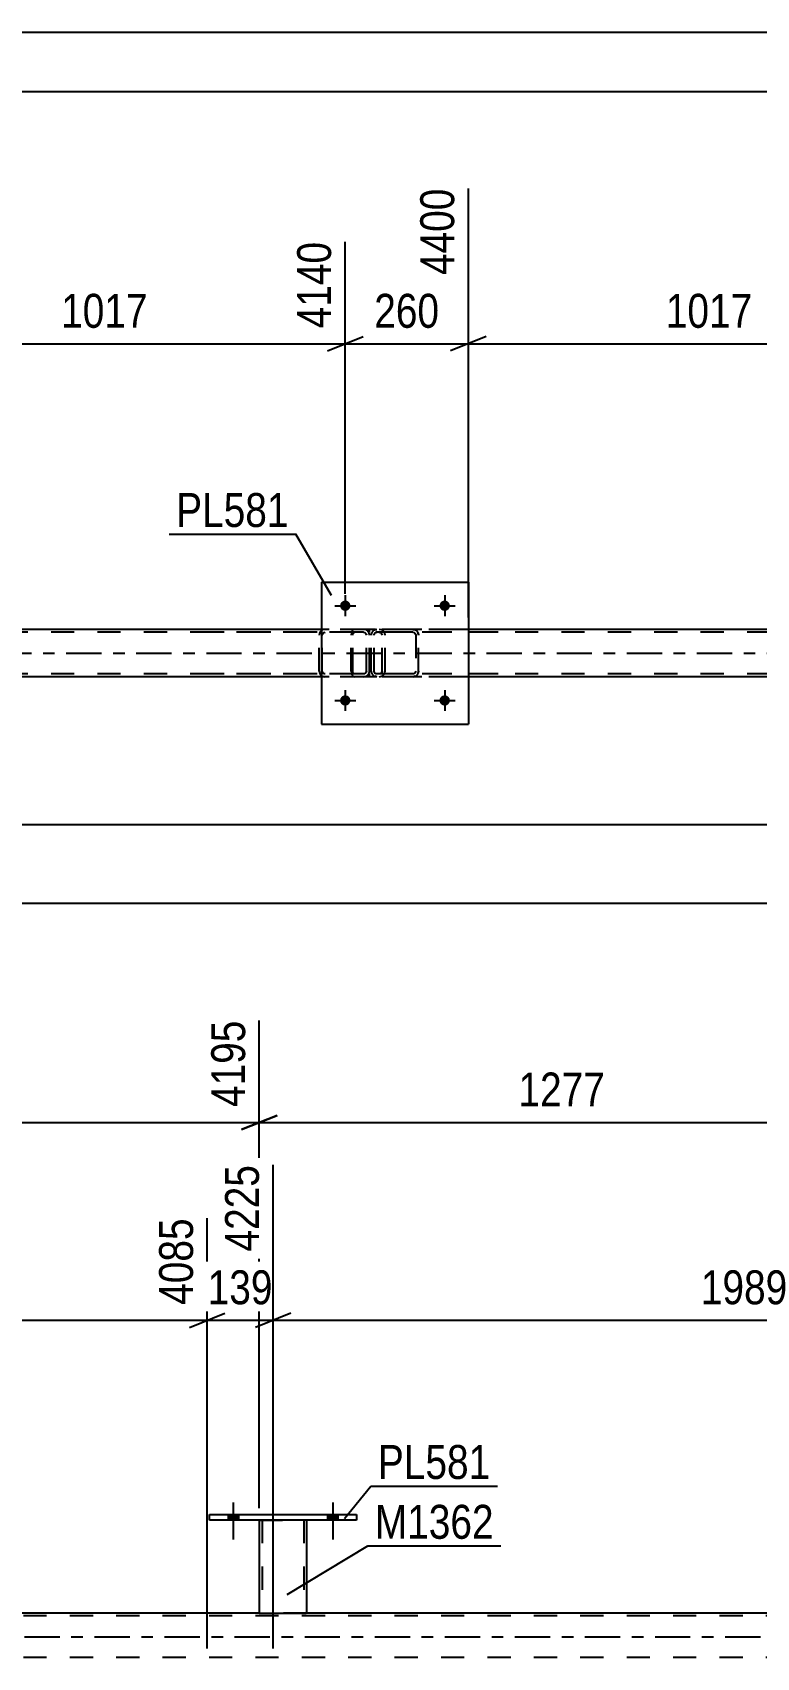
# Model space of a CAD drawing. Header units: millimetres. Extents: x 0 to 841, y 0 to 594.
# Drawn here: x 254.6 to 315.7, y 456.8 to 594 of the extents above; entities that cross this region are included whole.
import ezdxf

# ---------------------------------------------------------------- set-up
doc = ezdxf.new("R2010")
doc.units = ezdxf.units.MM
doc.linetypes.add('DXK_LINE_DOT2', pattern=[3.9198, 1.9599, -1.9599])
doc.linetypes.add('DXK_LINE_DOT3', pattern=[5.9187, 2.979, -0.9799, 0.9799, -0.9799])
doc.styles.add('Arial Narrow', font='ARIALN.TTF', dxfattribs={"height": 0.2})

# ---------------------------------------------------------------- blocks, each defined once
blk = doc.blocks.new('Unknown-318894806-1133')
at = {"color": 5, "linetype": 'Continuous'}
for p, q in [((841, 594), (0, 594)), ((836, 589), (5, 589))]:
    blk.add_line(p, q, dxfattribs=at)
blk = doc.blocks.new('Part-318894806-4802 - 4784')
at = {"color": 7, "linetype": 'DXK_LINE_DOT2'}
for p, q in [((282.52, 543.6), (267.53, 543.6)), ((282.52, 543.36), (267.53, 543.36)), ((279.28, 543.6), (279.09, 543.56)), ((279.1, 543.29), (279.19, 543.34)), ((279.19, 543.34), (279.28, 543.36)), ((282.71, 543.56), (282.52, 543.6)), ((282.52, 543.36), (282.62, 543.34)), ((282.62, 543.34), (282.7, 543.29)), ((278.81, 543.29), (278.77, 543.12)), ((278.77, 540.08), (278.77, 543.12)), ((278.81, 543.3), (278.81, 543.29)), ((279.03, 543.12), (279.05, 543.21)), ((279.03, 540.08), (279.03, 543.12)), ((279.05, 543.21), (279.1, 543.29)), ((282.7, 543.29), (282.75, 543.21)), ((282.75, 543.21), (282.77, 543.12)), ((282.77, 540.08), (282.77, 543.12)), ((283.03, 543.12), (282.99, 543.3)), ((283.03, 540.08), (283.03, 543.12)), ((282.52, 539.84), (267.53, 539.84)), ((282.52, 539.6), (267.53, 539.6)), ((278.77, 540.08), (278.81, 539.9)), ((279.05, 539.99), (279.03, 540.08)), ((279.1, 539.91), (279.05, 539.99)), ((279.09, 539.64), (279.28, 539.6)), ((279.19, 539.86), (279.1, 539.91)), ((279.28, 539.84), (279.19, 539.86)), ((282.62, 539.86), (282.52, 539.84)), ((282.52, 539.6), (282.71, 539.64)), ((282.7, 539.91), (282.62, 539.86)), ((282.75, 539.99), (282.7, 539.91)), ((282.77, 540.08), (282.75, 539.99)), ((282.99, 539.9), (283.03, 540.08))]:
    blk.add_line(p, q, dxfattribs=at)
for centre, start, end in [((279.26, 543.1), 110.7583, 155.68), ((282.54, 543.1), 24.32, 69.2417), ((279.26, 540.1), 204.32, 249.2417), ((282.54, 540.1), 290.7583, 335.68)]:
    blk.add_arc(centre, 0.496, start, end, dxfattribs=at)
blk = doc.blocks.new('Part-318894806-4887 - 4784')
at = {"color": 7, "linetype": 'DXK_LINE_DOT2'}
for p, q in [((283.47, 543.56), (283.66, 543.6)), ((283.66, 543.6), (283.47, 543.56)), ((283.49, 543.29), (283.56, 543.34)), ((283.56, 543.34), (283.66, 543.36)), ((286.7, 543.6), (283.66, 543.6)), ((286.7, 543.36), (283.66, 543.36)), ((286.7, 543.6), (286.88, 543.56)), ((286.88, 543.56), (286.7, 543.6)), ((286.7, 543.36), (286.79, 543.34)), ((286.79, 543.34), (286.87, 543.29)), ((283.18, 543.12), (283.21, 543.3)), ((283.21, 543.3), (283.18, 543.12)), ((283.18, 540.08), (283.18, 543.12)), ((283.42, 543.12), (283.43, 543.21)), ((283.42, 540.08), (283.42, 543.12)), ((283.43, 543.21), (283.49, 543.29)), ((286.87, 543.29), (286.92, 543.21)), ((286.92, 543.21), (286.94, 543.12)), ((286.94, 543.12), (286.94, 540.08)), ((287.14, 543.3), (287.18, 543.12)), ((287.18, 543.12), (287.14, 543.3)), ((287.18, 540.08), (287.18, 543.12)), ((283.21, 539.9), (283.18, 540.08)), ((283.18, 540.08), (283.21, 539.9)), ((283.43, 539.99), (283.42, 540.08)), ((283.49, 539.91), (283.43, 539.99)), ((283.66, 539.6), (283.47, 539.64)), ((283.47, 539.64), (283.66, 539.6)), ((283.56, 539.86), (283.49, 539.91)), ((283.66, 539.84), (283.56, 539.86)), ((286.7, 539.84), (283.66, 539.84)), ((286.7, 539.6), (283.66, 539.6)), ((286.79, 539.86), (286.7, 539.84)), ((286.88, 539.64), (286.7, 539.6)), ((286.7, 539.6), (286.88, 539.64)), ((286.87, 539.91), (286.79, 539.86)), ((286.92, 539.99), (286.87, 539.91)), ((286.94, 540.08), (286.92, 539.99)), ((287.18, 540.08), (287.14, 539.9)), ((287.14, 539.9), (287.18, 540.08))]:
    blk.add_line(p, q, dxfattribs=at)
at = {"color": 7, "linetype": 'DXK_LINE_DOT3'}
blk.add_line((285.18, 541.6), (285.18, 541.6), dxfattribs=at)
at = {"color": 7, "linetype": 'DXK_LINE_DOT2'}
for centre, start, end in [((283.66, 543.12), 112.5, 157.5), ((283.66, 543.12), 112.5, 157.5), ((286.7, 543.12), 22.5, 67.5), ((286.7, 543.12), 22.5, 67.5), ((283.66, 540.08), 202.5, 247.5), ((283.66, 540.08), 202.5, 247.5), ((286.7, 540.08), 292.5, 337.5), ((286.7, 540.08), 292.5, 337.5)]:
    blk.add_arc(centre, 0.48, start, end, dxfattribs=at)
blk = doc.blocks.new('Part-318894806-4815 - 4784')
at = {"color": 7, "linetype": 'DXK_LINE_DOT2'}
for p, q in [((281.56, 543.46), (281.5, 543.3)), ((281.65, 543.56), (281.56, 543.46)), ((281.75, 543.6), (281.65, 543.56)), ((281.66, 543.29), (281.7, 543.34)), ((281.7, 543.34), (281.75, 543.36)), ((293.91, 543.6), (281.75, 543.6)), ((293.91, 543.36), (281.75, 543.36)), ((283.03, 543.36), (283.03, 543.6)), ((284.04, 543.56), (283.84, 543.6)), ((283.84, 543.36), (283.94, 543.34)), ((283.94, 543.34), (284.02, 543.29)), ((281.5, 543.3), (281.48, 543.12)), ((281.48, 540.08), (281.48, 543.12)), ((281.62, 543.12), (281.63, 543.21)), ((281.62, 540.08), (281.62, 543.12)), ((281.63, 543.21), (281.66, 543.29)), ((284.02, 543.29), (284.08, 543.21)), ((284.08, 543.21), (284.1, 543.12)), ((284.1, 540.08), (284.1, 543.12)), ((284.35, 543.12), (284.31, 543.3)), ((284.35, 540.08), (284.35, 543.12)), ((281.48, 540.08), (281.5, 539.9)), ((281.5, 539.9), (281.56, 539.74)), ((281.56, 539.74), (281.65, 539.64)), ((281.63, 539.99), (281.62, 540.08)), ((281.66, 539.91), (281.63, 539.99)), ((281.65, 539.64), (281.75, 539.6)), ((281.7, 539.86), (281.66, 539.91)), ((281.75, 539.84), (281.7, 539.86)), ((293.91, 539.84), (281.75, 539.84)), ((293.91, 539.6), (281.75, 539.6)), ((283.03, 539.6), (283.03, 539.84)), ((283.94, 539.86), (283.84, 539.84)), ((283.84, 539.6), (284.04, 539.64)), ((284.02, 539.91), (283.94, 539.86)), ((284.08, 539.99), (284.02, 539.91)), ((284.1, 540.08), (284.08, 539.99)), ((284.31, 539.9), (284.35, 540.08))]:
    blk.add_line(p, q, dxfattribs=at)
for centre, start, end in [((283.86, 543.11), 23.8494, 68.8059), ((283.86, 540.1), 291.1941, 336.1506)]:
    blk.add_arc(centre, 0.492, start, end, dxfattribs=at)
blk = doc.blocks.new('Part-318894806-4892 - 4784')
at = {"color": 2, "linetype": 'Continuous'}
for p, q in [((278.98, 547.6), (278.98, 535.6)), ((278.98, 547.6), (291.38, 547.6)), ((291.38, 547.6), (291.38, 535.6)), ((278.98, 535.6), (291.38, 535.6))]:
    blk.add_line(p, q, dxfattribs=at)
blk = doc.blocks.new('Bolt-318894806-4929 - 4784')
at = {"linetype": 'Continuous'}
for points in [[(281.42, 537.6, -1), (280.54, 537.6, -1)], [(289.82, 537.6, -1), (288.94, 537.6, -1)]]:
    blk.add_hatch(color=1, dxfattribs=at).paths.add_polyline_path(points)
at = {"color": 1, "linetype": 'Continuous'}
for p, q in [((280.98, 538.48), (280.98, 536.72)), ((289.38, 538.48), (289.38, 536.72)), ((280.1, 537.6), (281.86, 537.6)), ((288.5, 537.6), (290.26, 537.6))]:
    blk.add_line(p, q, dxfattribs=at)
blk = doc.blocks.new('Bolt-318894806-4930 - 4784')
at = {"linetype": 'Continuous'}
for points in [[(281.42, 545.6, -1), (280.54, 545.6, -1)], [(289.82, 545.6, -1), (288.94, 545.6, -1)]]:
    blk.add_hatch(color=1, dxfattribs=at).paths.add_polyline_path(points)
at = {"color": 1, "linetype": 'Continuous'}
for p, q in [((280.98, 546.48), (280.98, 544.72)), ((289.38, 546.48), (289.38, 544.72)), ((280.1, 545.6), (281.86, 545.6)), ((288.5, 545.6), (290.26, 545.6))]:
    blk.add_line(p, q, dxfattribs=at)
blk = doc.blocks.new('Part-318894806-4962 - 4784')
at = {"color": 7, "linetype": 'DXK_LINE_DOT2'}
for p, q in [((716.7, 543.36), (115.36, 543.36)), ((291.38, 543.6), (278.98, 543.6)), ((716.7, 539.84), (115.36, 539.84)), ((291.38, 539.6), (278.98, 539.6))]:
    blk.add_line(p, q, dxfattribs=at)
at = {"color": 2, "linetype": 'Continuous'}
for p, q in [((278.98, 543.6), (240.3, 543.6)), ((330.06, 543.6), (291.38, 543.6)), ((278.98, 539.6), (240.3, 539.6)), ((330.06, 539.6), (291.38, 539.6))]:
    blk.add_line(p, q, dxfattribs=at)
at = {"color": 7, "linetype": 'DXK_LINE_DOT3'}
blk.add_line((115.36, 541.6), (716.7, 541.6), dxfattribs=at)
blk = doc.blocks.new('Bolt-318894806-3411 - 3231')
at = {"linetype": 'Continuous'}
for points in [[(271.08, 468.39), (271.96, 468.39), (271.96, 468.87), (271.08, 468.87)], [(279.48, 468.39), (280.36, 468.39), (280.36, 468.87), (279.48, 468.87)]]:
    blk.add_hatch(color=1, dxfattribs=at).paths.add_polyline_path(points)
at = {"color": 1, "linetype": 'Continuous'}
for p, q in [((271.52, 469.87), (271.52, 466.75)), ((279.92, 469.87), (279.92, 466.75)), ((271.08, 468.87), (271.08, 468.39)), ((271.96, 468.87), (271.96, 468.39)), ((279.48, 468.87), (279.48, 468.39)), ((280.36, 468.87), (280.36, 468.39))]:
    blk.add_line(p, q, dxfattribs=at)
blk = doc.blocks.new('Bolt-318894806-3410 - 3231')
at = {"linetype": 'Continuous'}
for points in [[(271.08, 468.39), (271.96, 468.39), (271.96, 468.87), (271.08, 468.87)], [(279.48, 468.39), (280.36, 468.39), (280.36, 468.87), (279.48, 468.87)]]:
    blk.add_hatch(color=1, dxfattribs=at).paths.add_polyline_path(points)
at = {"color": 1, "linetype": 'Continuous'}
for p, q in [((271.52, 469.87), (271.52, 466.75)), ((279.92, 469.87), (279.92, 466.75)), ((271.08, 468.87), (271.08, 468.39)), ((271.96, 468.87), (271.96, 468.39)), ((279.48, 468.87), (279.48, 468.39)), ((280.36, 468.87), (280.36, 468.39))]:
    blk.add_line(p, q, dxfattribs=at)
blk = doc.blocks.new('Part-318894806-3393 - 3231')
at = {"color": 7, "linetype": 'DXK_LINE_DOT2'}
for p, q in [((273.72, 468.4), (277.72, 468.4)), ((273.72, 468.39), (273.72, 468.4)), ((273.72, 468.4), (273.72, 468.39)), ((273.96, 468.4), (273.96, 460.55)), ((277.48, 468.4), (277.48, 460.55)), ((277.72, 468.4), (277.72, 468.39)), ((277.72, 468.39), (277.72, 468.4)), ((277.46, 460.55), (277.48, 460.55))]:
    blk.add_line(p, q, dxfattribs=at)
at = {"color": 2, "linetype": 'Continuous'}
for p, q in [((273.72, 468.39), (273.72, 460.55)), ((277.72, 468.39), (277.72, 460.55)), ((273.72, 460.55), (277.68, 460.55)), ((277.72, 460.55), (277.68, 460.55))]:
    blk.add_line(p, q, dxfattribs=at)
blk = doc.blocks.new('Part-318894806-3480 - 3231')
at = {"color": 2, "linetype": 'Continuous'}
for p, q in [((269.52, 468.87), (281.92, 468.87)), ((269.52, 468.39), (269.52, 468.87)), ((281.92, 468.39), (269.52, 468.39)), ((281.92, 468.87), (281.92, 468.39))]:
    blk.add_line(p, q, dxfattribs=at)
blk = doc.blocks.new('Part-318894806-3655 - 3231')
at = {"color": 7, "linetype": 'DXK_LINE_DOT2'}
for p, q in [((749.65, 460.31), (105.91, 460.31)), ((277.72, 460.55), (273.72, 460.55)), ((749.65, 456.79), (105.91, 456.79))]:
    blk.add_line(p, q, dxfattribs=at)
at = {"color": 2, "linetype": 'Continuous'}
for p, q in [((273.72, 460.55), (175.56, 460.55)), ((426.96, 460.55), (277.72, 460.55))]:
    blk.add_line(p, q, dxfattribs=at)
at = {"color": 7, "linetype": 'DXK_LINE_DOT3'}
blk.add_line((105.91, 458.55), (749.65, 458.55), dxfattribs=at)
blk = doc.blocks.new('StraightDimension-318894806-5026 - 4784')
at = {"color": 7, "linetype": 'Continuous'}
blk.add_line((115.36, 527.13), (753.82, 527.13), dxfattribs=at)
blk = doc.blocks.new('StraightDimension-318894806-5194 - 4784')
at = {"color": 7, "linetype": 'Continuous'}
for p, q in [((240.3, 544.6), (240.3, 580.83)), ((280.98, 546.6), (280.98, 576.33)), ((241.8, 568.32), (238.8, 567.12)), ((279.48, 567.12), (282.48, 568.32)), ((240.3, 567.72), (280.98, 567.72))]:
    blk.add_line(p, q, dxfattribs=at)
at = {"color": 0}
blk.add_wipeout([(264.89, 568.47), (264.89, 572.67), (256.38, 572.67), (256.38, 568.47)], dxfattribs=at)
at = {"color": 3, "style": 'Arial Narrow'}
blk.add_text('1017', height=2.863, dxfattribs=at).set_placement((256.98, 569.07))
at = {"color": 0, "linetype": 'Continuous'}
blk.add_wipeout([(280.38, 576.93), (276.18, 576.93), (276.18, 568.42), (280.38, 568.42)], dxfattribs=at)
at = {"color": 3, "linetype": 'Continuous', "style": 'Arial Narrow'}
blk.add_text('4140', height=2.863, rotation=90.0002, dxfattribs=at).set_placement((279.78, 569.02))
blk = doc.blocks.new('StraightDimension-318894806-5214 - 4784')
at = {"color": 7, "linetype": 'Continuous'}
for p, q in [((291.38, 544.6), (291.38, 580.83)), ((280.98, 546.6), (280.98, 576.33)), ((279.48, 567.12), (282.48, 568.32)), ((292.88, 568.32), (289.88, 567.12)), ((280.98, 567.72), (291.38, 567.72))]:
    blk.add_line(p, q, dxfattribs=at)
at = {"color": 0}
blk.add_wipeout([(289.52, 568.47), (289.52, 572.67), (282.83, 572.67), (282.83, 568.47)], dxfattribs=at)
at = {"color": 3, "style": 'Arial Narrow'}
blk.add_text('260', height=2.863, dxfattribs=at).set_placement((283.43, 569.07))
at = {"color": 0, "linetype": 'Continuous'}
blk.add_wipeout([(290.78, 581.43), (286.58, 581.43), (286.58, 572.92), (290.78, 572.92)], dxfattribs=at)
at = {"color": 3, "linetype": 'Continuous', "style": 'Arial Narrow'}
blk.add_text('4400', height=2.863, rotation=90.0002, dxfattribs=at).set_placement((290.18, 573.52))
blk = doc.blocks.new('StraightDimension-318894806-5234 - 4784')
at = {"color": 7, "linetype": 'Continuous'}
for p, q in [((291.38, 544.6), (291.38, 580.83)), ((332.06, 546.6), (332.06, 576.33)), ((292.88, 568.32), (289.88, 567.12)), ((330.56, 567.12), (333.56, 568.32)), ((291.38, 567.72), (332.06, 567.72))]:
    blk.add_line(p, q, dxfattribs=at)
at = {"color": 0}
blk.add_wipeout([(315.97, 568.47), (315.97, 572.67), (307.46, 572.67), (307.46, 568.47)], dxfattribs=at)
at = {"color": 3, "style": 'Arial Narrow'}
blk.add_text('1017', height=2.863, dxfattribs=at).set_placement((308.06, 569.07))
at = {"color": 0, "linetype": 'Continuous'}
blk.add_wipeout([(331.46, 576.93), (327.26, 576.93), (327.26, 568.42), (331.46, 568.42)], dxfattribs=at)
at = {"color": 3, "linetype": 'Continuous', "style": 'Arial Narrow'}
blk.add_text('5417', height=2.863, rotation=90.0002, dxfattribs=at).set_placement((330.86, 569.02))
blk = doc.blocks.new('StraightDimension-318894806-5602 - 4784')
at = {"color": 7, "linetype": 'Continuous'}
blk.add_line((114.72, 520.48), (754.46, 520.48), dxfattribs=at)
blk = doc.blocks.new('StraightDimension-318894806-4434 - 3231')
at = {"color": 7, "linetype": 'Continuous'}
for p, q in [((189.76, 457.55), (189.76, 498.38)), ((269.32, 457.55), (269.32, 493.88)), ((191.26, 485.87), (188.26, 484.67)), ((267.82, 484.67), (270.82, 485.87)), ((189.76, 485.27), (269.32, 485.27))]:
    blk.add_line(p, q, dxfattribs=at)
at = {"color": 0}
blk.add_wipeout([(233.79, 486.02), (233.79, 490.22), (225.28, 490.22), (225.28, 486.02)], dxfattribs=at)
at = {"color": 3, "style": 'Arial Narrow'}
blk.add_text('1989', height=2.863, dxfattribs=at).set_placement((225.88, 486.62))
at = {"color": 0, "linetype": 'Continuous'}
blk.add_wipeout([(268.72, 494.48), (264.52, 494.48), (264.52, 485.97), (268.72, 485.97)], dxfattribs=at)
at = {"color": 3, "linetype": 'Continuous', "style": 'Arial Narrow'}
blk.add_text('4085', height=2.863, rotation=90.0002, dxfattribs=at).set_placement((268.12, 486.57))
blk = doc.blocks.new('StraightDimension-318894806-3940 - 3231')
at = {"color": 7, "linetype": 'Continuous'}
for p, q in [((273.72, 469.4), (273.72, 510.58)), ((324.8, 469.4), (324.8, 510.58)), ((275.22, 502.57), (272.22, 501.37)), ((323.3, 501.37), (326.3, 502.57)), ((273.72, 501.97), (324.8, 501.97))]:
    blk.add_line(p, q, dxfattribs=at)
at = {"color": 0}
blk.add_wipeout([(303.52, 502.72), (303.52, 506.92), (295.01, 506.92), (295.01, 502.72)], dxfattribs=at)
at = {"color": 3, "style": 'Arial Narrow'}
blk.add_text('1277', height=2.863, dxfattribs=at).set_placement((295.61, 503.32))
at = {"color": 0, "linetype": 'Continuous'}
blk.add_wipeout([(324.2, 511.18), (320, 511.18), (320, 502.67), (324.2, 502.67)], dxfattribs=at)
at = {"color": 3, "linetype": 'Continuous', "style": 'Arial Narrow'}
blk.add_text('5472', height=2.863, rotation=90.0002, dxfattribs=at).set_placement((323.6, 503.27))
blk = doc.blocks.new('StraightDimension-318894806-3950 - 3231')
at = {"color": 7, "linetype": 'Continuous'}
for p, q in [((222.64, 469.4), (222.64, 510.58)), ((273.72, 469.4), (273.72, 510.58)), ((224.14, 502.57), (221.14, 501.37)), ((272.22, 501.37), (275.22, 502.57)), ((222.64, 501.97), (273.72, 501.97))]:
    blk.add_line(p, q, dxfattribs=at)
at = {"color": 0}
blk.add_wipeout([(252.44, 502.72), (252.44, 506.92), (243.92, 506.92), (243.92, 502.72)], dxfattribs=at)
at = {"color": 3, "style": 'Arial Narrow'}
blk.add_text('1277', height=2.863, dxfattribs=at).set_placement((244.52, 503.32))
at = {"color": 0, "linetype": 'Continuous'}
blk.add_wipeout([(273.12, 511.18), (268.92, 511.18), (268.92, 502.67), (273.12, 502.67)], dxfattribs=at)
at = {"color": 3, "linetype": 'Continuous', "style": 'Arial Narrow'}
blk.add_text('4195', height=2.863, rotation=90.0002, dxfattribs=at).set_placement((272.52, 503.27))
blk = doc.blocks.new('StraightDimension-318894806-4453 - 3231')
at = {"color": 7, "linetype": 'Continuous'}
for p, q in [((274.89, 457.55), (274.89, 498.38)), ((269.32, 457.55), (269.32, 493.88)), ((267.82, 484.67), (270.82, 485.87)), ((276.39, 485.87), (273.39, 484.67)), ((269.32, 485.27), (274.89, 485.27))]:
    blk.add_line(p, q, dxfattribs=at)
at = {"color": 0}
blk.add_wipeout([(275.45, 486.02), (275.45, 490.22), (268.76, 490.22), (268.76, 486.02)], dxfattribs=at)
at = {"color": 3, "style": 'Arial Narrow'}
blk.add_text('139', height=2.863, dxfattribs=at).set_placement((269.36, 486.62))
at = {"color": 0, "linetype": 'Continuous'}
blk.add_wipeout([(274.29, 498.98), (270.09, 498.98), (270.09, 490.47), (274.29, 490.47)], dxfattribs=at)
at = {"color": 3, "linetype": 'Continuous', "style": 'Arial Narrow'}
blk.add_text('4225', height=2.863, rotation=90.0002, dxfattribs=at).set_placement((273.69, 491.07))
blk = doc.blocks.new('StraightDimension-318894806-4472 - 3231')
at = {"color": 7, "linetype": 'Continuous'}
for p, q in [((274.89, 457.55), (274.89, 498.38)), ((354.45, 457.55), (354.45, 493.88)), ((276.39, 485.87), (273.39, 484.67)), ((352.95, 484.67), (355.95, 485.87)), ((274.89, 485.27), (354.45, 485.27))]:
    blk.add_line(p, q, dxfattribs=at)
at = {"color": 0}
blk.add_wipeout([(318.93, 486.02), (318.93, 490.22), (310.42, 490.22), (310.42, 486.02)], dxfattribs=at)
at = {"color": 3, "style": 'Arial Narrow'}
blk.add_text('1989', height=2.863, dxfattribs=at).set_placement((311.02, 486.62))
at = {"color": 0, "linetype": 'Continuous'}
blk.add_wipeout([(353.85, 494.48), (349.65, 494.48), (349.65, 485.97), (353.85, 485.97)], dxfattribs=at)
at = {"color": 3, "linetype": 'Continuous', "style": 'Arial Narrow'}
blk.add_text('6214', height=2.863, rotation=90.0002, dxfattribs=at).set_placement((353.25, 486.57))
blk = doc.blocks.new('Mark-318894806-4888 - 4784')
at = {"color": 0}
blk.add_wipeout([(276.21, 552.25), (276.21, 555.25), (266.7, 555.25), (266.7, 552.25)], dxfattribs=at)
blk.add_wipeout([(276.21, 552.25), (276.21, 555.25), (266.7, 555.25), (266.7, 552.25)], dxfattribs=at)
at = {"color": 30, "linetype": 'Continuous'}
for p in [(266.1, 551.65), (279.81, 546.45)]:
    blk.add_line(p, (276.81, 551.65), dxfattribs=at)
at = {"color": 3, "style": 'Arial Narrow'}
blk.add_text('PL581', height=2.863, dxfattribs=at).set_placement((266.7, 552.25))
blk = doc.blocks.new('Mark-318894806-3389 - 3231')
at = {"color": 0}
blk.add_wipeout([(293.53, 466.82), (293.53, 469.82), (283.48, 469.82), (283.48, 466.82)], dxfattribs=at)
blk.add_wipeout([(293.53, 466.82), (293.53, 469.82), (283.48, 469.82), (283.48, 466.82)], dxfattribs=at)
at = {"color": 30, "linetype": 'Continuous'}
for p, q in [((276.07, 462.12), (282.88, 466.22)), ((282.88, 466.22), (294.13, 466.22))]:
    blk.add_line(p, q, dxfattribs=at)
at = {"color": 3, "style": 'Arial Narrow'}
blk.add_text('M1362', height=2.863, dxfattribs=at).set_placement((283.48, 466.82))
blk = doc.blocks.new('Mark-318894806-3476 - 3231')
at = {"color": 0}
blk.add_wipeout([(293.24, 471.87), (293.24, 474.87), (283.74, 474.87), (283.74, 471.87)], dxfattribs=at)
blk.add_wipeout([(293.24, 471.87), (293.24, 474.87), (283.74, 474.87), (283.74, 471.87)], dxfattribs=at)
at = {"color": 30, "linetype": 'Continuous'}
for p, q in [((280.91, 468.54), (283.14, 471.27)), ((283.14, 471.27), (293.84, 471.27))]:
    blk.add_line(p, q, dxfattribs=at)
at = {"color": 3, "style": 'Arial Narrow'}
blk.add_text('PL581', height=2.863, dxfattribs=at).set_placement((283.74, 471.87))

msp = doc.modelspace()

# ---------------------------------------------------------------- block references
for name in ['Unknown-318894806-1133', 'Part-318894806-4892 - 4784', 'Bolt-318894806-4930 - 4784', 'Part-318894806-4962 - 4784', 'Part-318894806-4802 - 4784', 'Part-318894806-4815 - 4784', 'Part-318894806-4887 - 4784', 'Bolt-318894806-4929 - 4784', 'Bolt-318894806-3411 - 3231', 'Bolt-318894806-3410 - 3231', 'Part-318894806-3480 - 3231', 'Part-318894806-3393 - 3231', 'Part-318894806-3655 - 3231']:
    msp.add_blockref(name, (0, 0))

# ---------------------------------------------------------------- next in the draw order: block references
for name in ['StraightDimension-318894806-5194 - 4784', 'StraightDimension-318894806-5026 - 4784', 'StraightDimension-318894806-3940 - 3231', 'StraightDimension-318894806-4434 - 3231']:
    msp.add_blockref(name, (0, 0))

# ---------------------------------------------------------------- next in the draw order: block references
for name in ['StraightDimension-318894806-5214 - 4784', 'StraightDimension-318894806-5602 - 4784', 'StraightDimension-318894806-3950 - 3231']:
    msp.add_blockref(name, (0, 0))

# ---------------------------------------------------------------- next in the draw order: block references
for name in ['StraightDimension-318894806-5234 - 4784', 'Mark-318894806-4888 - 4784', 'StraightDimension-318894806-4453 - 3231']:
    msp.add_blockref(name, (0, 0))

# ---------------------------------------------------------------- next in the draw order: block references
msp.add_blockref('StraightDimension-318894806-4472 - 3231', (0, 0))

# ---------------------------------------------------------------- next in the draw order: block references
msp.add_blockref('Mark-318894806-3389 - 3231', (0, 0))

# ---------------------------------------------------------------- next in the draw order: block references
msp.add_blockref('Mark-318894806-3476 - 3231', (0, 0))

doc.saveas('drawing.dxf')
